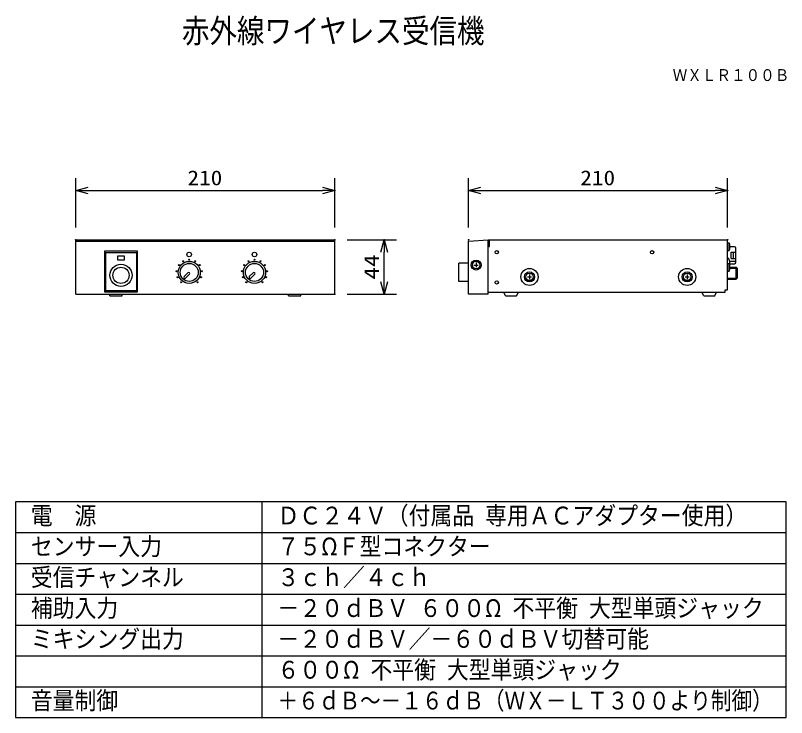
# Model space of a CAD drawing. Units: millimetres, scale not verified. Extents: x -63 to 63, y -57 to 57.
import ezdxf
from ezdxf.enums import TextEntityAlignment as Align

# ---------------------------------------------------------------- set-up
doc = ezdxf.new("R2010")
doc.units = ezdxf.units.MM
doc.header["$LTSCALE"] = 0.190236
doc.header["$PDMODE"] = 32
doc.header["$PDSIZE"] = 0.0951
for name, color, linetype in [('0-0_MOJI1', 2, 'Continuous'), ('0-1_TOUROKU', 1, 'Continuous'), ('0-2_GAIKEI', 1, 'Continuous'), ('0-3_WAKU', 3, 'Continuous'), ('0-4_DEFPOINTS', 7, 'Continuous')]:
    doc.layers.add(name, color=color, linetype=linetype)
doc.styles.add('ＭＳ ゴシック', font='')
doc.styles.get('ＭＳ ゴシック').set_extended_font_data('MS Gothic')

# ---------------------------------------------------------------- blocks, each defined once
blk = doc.blocks.new('_OPEN30')
at = {"layer": '0-4_DEFPOINTS'}
blk.add_line((0, 0), (-1, 0), dxfattribs=at)
blk.add_lwpolyline([(-1, 0.26795), (0, 0), (-1, -0.26795)], dxfattribs=at)

msp = doc.modelspace()

# ---------------------------------------------------------------- linework, layer by layer
at = {"layer": '0-2_GAIKEI', "color": 7}
for p, q in [((-52.7083, 20.9767), (-10.7082, 20.9767)), ((-52.7083, 12.1767), (-52.7083, 20.9767)), ((11.0025, 20.7216), (14.1937, 20.9767)), ((11.0025, 12.1767), (11.0025, 20.7216)), ((14.1937, 20.9767), (53.0026, 20.9767)), ((14.1937, 12.1767), (14.1937, 20.9767)), ((53.0026, 12.8672), (53.0026, 20.9767)), ((11.0025, 17.1772), (9.4025, 17.1772)), ((9.4025, 14.215), (9.4025, 17.1772)), ((11.0025, 14.215), (9.4025, 14.215)), ((52.6227, 12.8672), (53.0026, 12.8672)), ((52.6227, 12.4921), (52.6227, 12.8672)), ((14.1937, 12.1767), (11.0025, 12.1767)), ((14.1937, 12.4921), (52.6227, 12.4921)), ((17.0047, 11.8567), (16.6884, 12.4921)), ((17.0047, 11.8567), (18.7914, 11.8567)), ((18.7914, 11.8567), (19.0875, 12.4921)), ((49.1466, 11.8567), (48.8303, 12.4921)), ((49.1466, 11.8567), (50.9333, 11.8567)), ((50.9333, 11.8567), (51.2295, 12.4921))]:
    msp.add_line(p, q, dxfattribs=at)
at = {"layer": '0-2_GAIKEI'}
for p, q in [((-52.7083, 20.7216), (-10.7082, 20.7216)), ((14.3955, 19.8771), (14.3955, 20.9767)), ((53.0026, 20.4588), (53.2431, 20.4588)), ((53.2431, 19.214), (53.2431, 20.4588)), ((-48.0472, 19.1131), (-48.0472, 12.5485)), ((-42.6952, 19.1131), (-48.0472, 19.1131)), ((-47.8954, 18.9234), (-42.847, 18.9234)), ((-42.847, 18.9234), (-42.847, 12.7382)), ((-42.6952, 12.5485), (-42.6952, 19.1131)), ((14.1937, 19.8771), (14.3955, 19.8771)), ((53.0026, 19.214), (53.2431, 19.214)), ((54.1007, 19.8362), (53.4063, 19.8362)), ((53.5777, 17.9449), (53.5777, 18.9399)), ((53.5777, 18.9399), (54.333, 18.9399)), ((53.9589, 17.9449), (53.9589, 18.9399)), ((54.333, 17.3232), (54.333, 19.6039)), ((53.5777, 17.9449), (54.333, 17.9449)), ((11.866, 16.8762), (12.5573, 16.8762)), ((12.2116, 17.271), (12.2116, 16.5306)), ((53.0026, 17.1207), (53.2431, 17.1207)), ((53.3251, 17.0909), (54.1007, 17.0909)), ((53.3269, 17.4791), (54.333, 17.4791)), ((53.401, 16.3831), (54.4, 16.3831)), ((54.4, 14.739), (54.4, 16.3831)), ((54.6115, 14.8069), (54.6115, 16.3152)), ((-34.529, 15.62), (-35.1516, 14.9973)), ((-34.9038, 14.7495), (-34.2811, 15.3722)), ((-34.2811, 15.6153), (-34.2858, 15.62)), ((-23.9426, 15.62), (-24.5653, 14.9973)), ((-24.3175, 14.7495), (-23.6948, 15.3722)), ((-23.6948, 15.6153), (-23.6995, 15.62)), ((20.8688, 15.3416), (20.8688, 14.6012)), ((46.445, 15.3416), (46.445, 14.6012)), ((-35.1516, 14.7542), (-35.1469, 14.7495)), ((-24.5653, 14.7542), (-24.5606, 14.7495)), ((20.5232, 14.9467), (21.2145, 14.9467)), ((46.0994, 14.9467), (46.7906, 14.9467)), ((53.0026, 14.739), (54.4, 14.739)), ((53.0026, 14.5746), (54.3792, 14.5746)), ((54.6115, 14.8069), (54.3792, 14.5746)), ((-48.0472, 12.5485), (-42.6952, 12.5485)), ((-47.1957, 11.8567), (-47.1957, 12.1767)), ((-47.1957, 11.8567), (-45.1809, 11.8567)), ((-45.1809, 11.8567), (-45.1809, 12.1767)), ((-18.2355, 11.8567), (-18.2355, 12.1767)), ((-18.2355, 11.8567), (-16.2207, 11.8567)), ((-16.2207, 11.8567), (-16.2207, 12.1767))]:
    msp.add_line(p, q, dxfattribs=at)
at = {"layer": '0-2_GAIKEI', "color": 7}
msp.add_lwpolyline([(-52.7083, 12.1767), (-10.7082, 12.1767), (-10.7082, 20.9767)], dxfattribs=at)
at = {"layer": '0-2_GAIKEI'}
for points in [[(-47.8954, 18.9234), (-47.8954, 12.7382), (-42.847, 12.7382)], [(53.0026, 15.8759), (53.2431, 15.8759), (53.2431, 17.1207)], [(53.4053, 16.5475), (54.3792, 16.5475), (54.6115, 16.3152)]]:
    msp.add_lwpolyline(points, dxfattribs=at)
msp.add_lwpolyline([(-45.9596, 17.7091), (-44.8018, 17.7091), (-44.8018, 18.2973), (-45.9596, 18.2973)], close=True, dxfattribs=at)
for centre, radius in [((-34.3179, 18.5785), 0.374), ((-23.7316, 18.5785), 0.374), ((15.5592, 18.9462), 0.2736), ((40.7582, 18.9462), 0.2736), ((-35.2868, 17.4926), 0.0813), ((-34.3128, 17.737), 0.0813), ((-33.3387, 17.4926), 0.0813), ((-24.7005, 17.4926), 0.0813), ((-23.7265, 17.737), 0.0813), ((-22.7524, 17.4926), 0.0813), ((12.216, 16.8744), 0.8112), ((-45.3807, 15.2047), 1.8024), ((-45.3807, 15.2047), 1.3092), ((-34.3128, 15.6738), 1.7946), ((-36.0041, 16.8554), 0.0813), ((-34.3128, 15.6738), 1.4659), ((-32.6215, 16.8554), 0.0813), ((-23.7265, 15.6738), 1.7946), ((-25.4178, 16.8554), 0.0813), ((-23.7265, 15.6738), 1.4659), ((-22.0352, 16.8554), 0.0813), ((12.216, 16.8744), 0.6059), ((20.8732, 14.945), 1.3853), ((46.4493, 14.945), 1.3853), ((-36.3666, 15.871), 0.0813), ((-32.259, 15.871), 0.0813), ((-25.7802, 15.871), 0.0813), ((-21.6727, 15.871), 0.0813), ((20.8732, 14.945), 0.8112), ((20.8732, 14.945), 0.6059), ((46.4493, 14.945), 0.8112), ((46.4493, 14.945), 0.6059), ((-36.2196, 14.8858), 0.0813), ((-35.634, 14.089), 0.0813), ((-32.9916, 14.089), 0.0813), ((-32.406, 14.8858), 0.0813), ((-25.6333, 14.8858), 0.0813), ((-25.0476, 14.089), 0.0813), ((-22.4053, 14.089), 0.0813), ((-21.8196, 14.8858), 0.0813), ((15.5592, 14.06), 0.2736)]:
    msp.add_circle(centre, radius, dxfattribs=at)
for centre, radius, start, end in [((52.1372, 19.8364), 1.2691, 330.62984, 29.37016), ((54.1007, 19.6039), 0.2323, 0, 90), ((52.1556, 17.2905), 1.1864, 345.60763, 44.44736), ((52.1372, 16.4983), 1.2691, 330.62984, 29.37016), ((54.1007, 17.3232), 0.2323, 270, 0), ((-34.4074, 15.4985), 0.1719, 45, 135), ((-34.4027, 15.4937), 0.1719, 315, 45), ((-23.8211, 15.4985), 0.1719, 45, 135), ((-23.8164, 15.4937), 0.1719, 315, 45), ((-35.0301, 14.8758), 0.1719, 135, 225), ((-35.0254, 14.8711), 0.1719, 225, 315), ((-24.4437, 14.8758), 0.1719, 135, 225), ((-24.439, 14.8711), 0.1719, 225, 315)]:
    msp.add_arc(centre, radius, start, end, dxfattribs=at)
at = {"layer": '0-3_WAKU'}
for p, q in [((-52.7083, 22.9767), (-52.7083, 30.9767)), ((-10.7082, 22.9767), (-10.7082, 30.9767)), ((11.0025, 22.9767), (11.0025, 30.9767)), ((53.0026, 22.9767), (53.0026, 30.9767)), ((-50.7082, 28.9767), (-12.7082, 28.9767)), ((13.0025, 28.9767), (51.0026, 28.9767)), ((-8.7082, 20.9767), (-0.7082, 20.9767)), ((-2.7082, 14.1767), (-2.7082, 18.9767)), ((-8.7082, 12.1767), (-0.7082, 12.1767))]:
    msp.add_line(p, q, dxfattribs=at)
at = {"layer": '0-3_WAKU', "color": 4}
for p, q in [((-62.5001, -21.5), (-62.5001, -56.5001)), ((62.5001, -21.5), (-62.5001, -21.5)), ((-22.5, -56.5001), (-22.5, -21.5)), ((62.5001, -56.5001), (62.5001, -21.5)), ((-62.5001, -56.5001), (62.5001, -56.5001))]:
    msp.add_line(p, q, dxfattribs=at)
at = {"layer": '0-3_WAKU', "color": 1}
for p, q in [((-62.5001, -26.5), (62.5001, -26.5)), ((-62.5001, -31.5001), (62.5001, -31.5001)), ((-62.5001, -36.5001), (62.5001, -36.5001)), ((-62.5001, -41.5001), (62.5001, -41.5001)), ((-62.5001, -46.5001), (62.5001, -46.5001)), ((-62.5001, -51.5001), (62.5001, -51.5001))]:
    msp.add_line(p, q, dxfattribs=at)
at = {"layer": '0-4_DEFPOINTS'}
for p in [(-10.7082, 28.9767), (53.0026, 28.9767), (-52.7083, 20.9767), (-10.7082, 20.9767), (-2.7082, 20.9767), (11.0025, 20.9767), (53.0026, 20.9767), (-10.7082, 12.1767)]:
    msp.add_point(p, dxfattribs=at)

# ---------------------------------------------------------------- block references
at = {"layer": '0-3_WAKU', "xscale": 2, "yscale": 2}
for p, rotation in [((-52.7083, 28.9767), 180), ((11.0025, 28.9767), 180), ((-2.7082, 20.9767), 90), ((-2.7082, 12.1767), 270)]:
    msp.add_blockref('_OPEN30', p, dxfattribs=dict(at, rotation=rotation))
for p in [(-10.7082, 28.9767), (53.0026, 28.9767)]:
    msp.add_blockref('_OPEN30', p, dxfattribs=at)

# ---------------------------------------------------------------- texts
at = {"layer": '0-0_MOJI1', "style": 'ＭＳ ゴシック'}
for s, height, width, p in [('赤外線ワイヤレス受信機', 3.848, 0.85, (-35.5001, 51.7599)), ('電\u3000源', 2.887, 0.9, (-60.0001, -26.0552)), ('ＤＣ２４Ｖ（付属品 専用ＡＣアダプター使用）', 2.887, 0.9, (-20, -26.0552)), ('センサー入力', 2.887, 0.9, (-60.0001, -31.0552)), ('７５ΩＦ型コネクター', 2.887, 0.9, (-20, -31.0552)), ('受信チャンネル', 2.887, 0.9, (-60.0001, -36.0552)), ('３ｃｈ／４ｃｈ', 2.887, 0.9, (-20, -36.0552)), ('補助入力', 2.887, 0.9, (-60.0001, -41.0552)), ('－２０ｄＢＶ ６００Ω 不平衡 大型単頭ジャック', 2.887, 0.9, (-20, -41.0552)), ('ミキシング出力', 2.887, 0.9, (-60.0001, -46.0552)), ('－２０ｄＢＶ／－６０ｄＢＶ切替可能', 2.887, 0.9, (-20, -46.0552)), ('６００Ω 不平衡 大型単頭ジャック', 2.887, 0.9, (-20, -51.0552)), ('音量制御', 2.887, 0.9, (-60.0001, -56.0552)), ('＋６ｄＢ～－１６ｄＢ（ＷＸ－ＬＴ３００より制御）', 2.887, 0.85, (-20, -56.0552))]:
    msp.add_text(s, height=height, dxfattribs=dict(at, width=width)).set_placement(p, align=Align.BOTTOM_LEFT)
at = {"layer": '0-1_TOUROKU', "style": 'ＭＳ ゴシック', "width": 0.9}
msp.add_text('ＷＸＬＲ１００Ｂ', height=1.925, dxfattribs=at).set_placement((44.1, 46.13), align=Align.BOTTOM_LEFT)
at = {"layer": '0-3_WAKU', "style": 'ＭＳ ゴシック', "width": 1.15}
for p in [(-34.5954, 29.0863), (29.1154, 29.0863)]:
    msp.add_text('210', height=2.406, dxfattribs=at).set_placement(p, align=Align.BOTTOM_LEFT)
at = {"layer": '0-3_WAKU', "style": 'ＭＳ ゴシック', "width": 1.25}
msp.add_text('44', height=2.406, rotation=90, dxfattribs=at).set_placement((-2.8177, 14.5098), align=Align.BOTTOM_LEFT)

doc.saveas('drawing.dxf')
